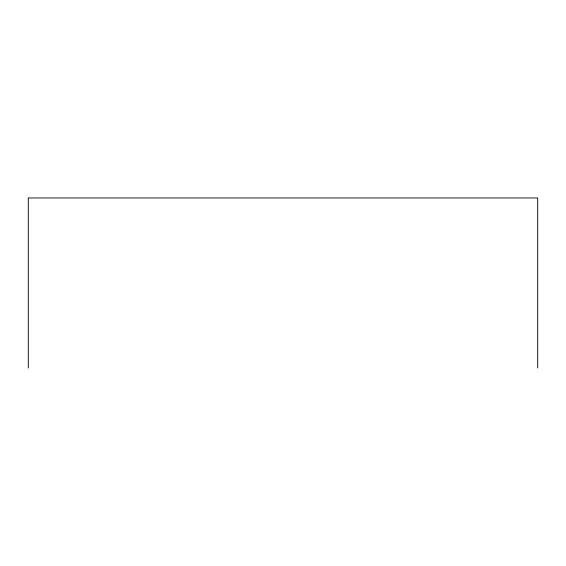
<?xml version="1.0" encoding="UTF-8"?>
<svg xmlns="http://www.w3.org/2000/svg" width="566" height="566" viewBox="0 0 566 566"><rect width="100%" height="100%" fill="white"/><g stroke="black" fill="none" stroke-linecap="round" stroke-linejoin="round"><path stroke-width="0.85" d="M537.7 368.042L537.7 197.959L28.3 197.959L28.3 368.042"/></g></svg>
